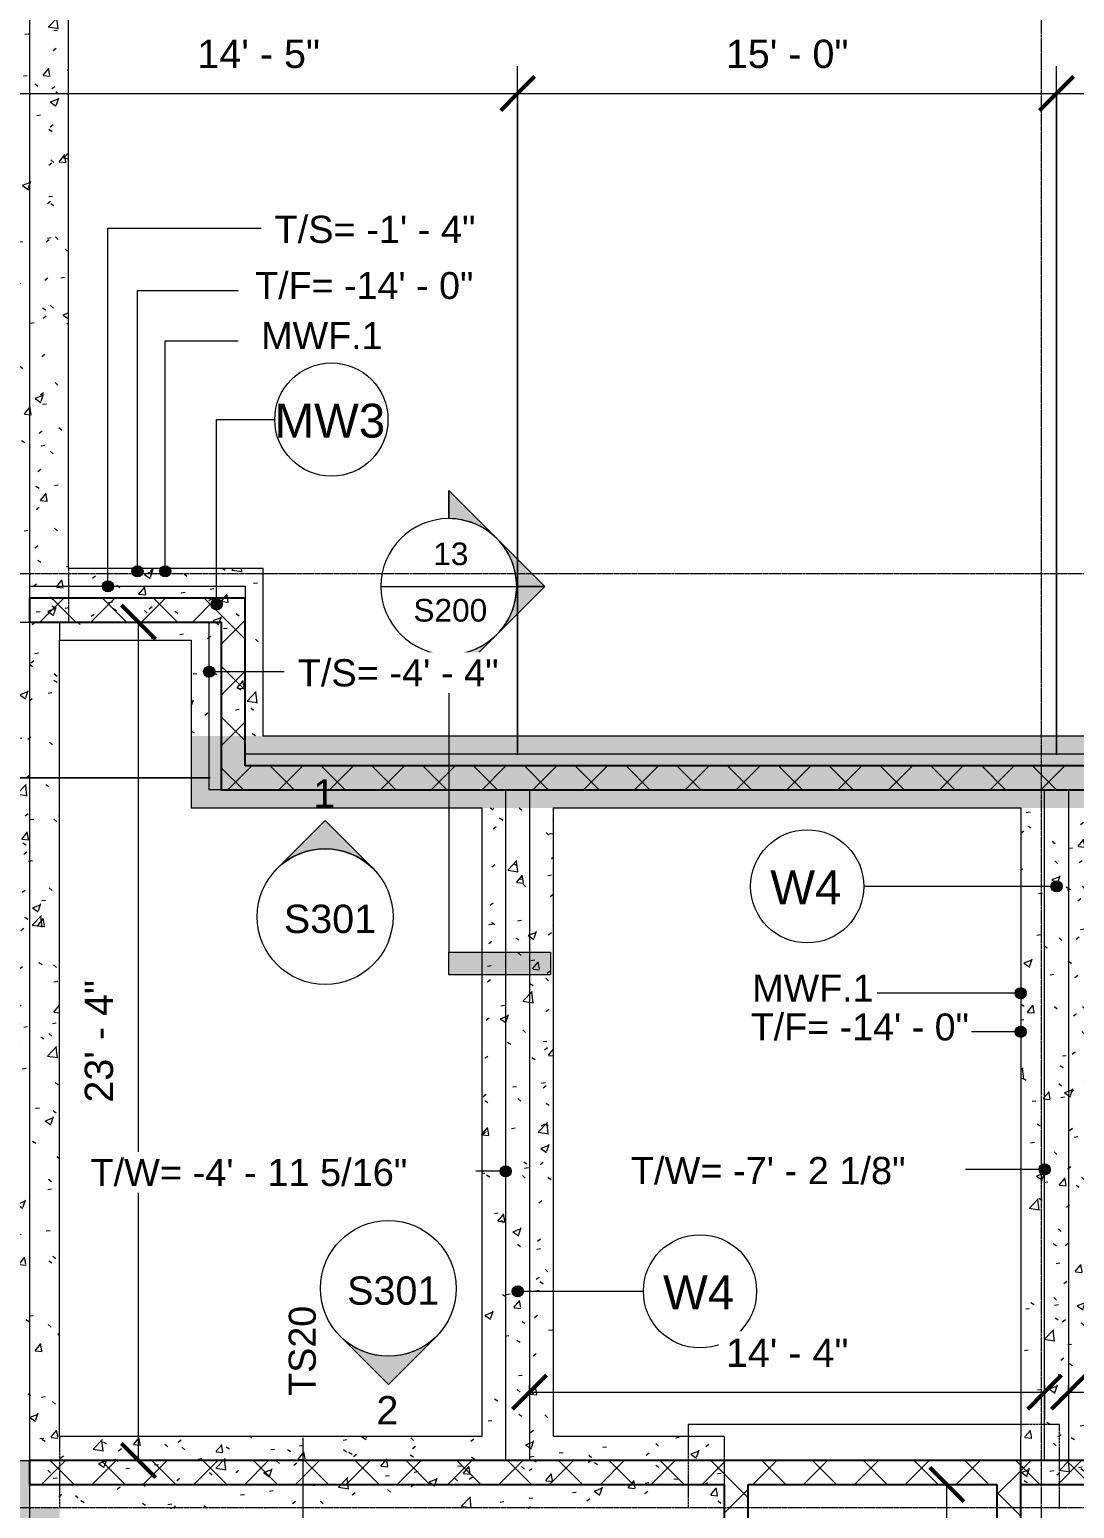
# Model space of a CAD drawing. Header units: inches. Extents: x -4143 to -1685, y 9660 to 12417.
# Drawn here: x -3819.3 to -3470.4, y 11535 to 12028.9 of the extents above; entities that cross this region are included whole.
import ezdxf

# ---------------------------------------------------------------- set-up
doc = ezdxf.new("R2010")
doc.units = ezdxf.units.IN
doc.header["$MEASUREMENT"] = 0
doc.linetypes.add('Línea de rejilla', pattern=[0.875, 0.5, -0.125, 0.125, -0.125])
doc.linetypes.add('Trazo', pattern=[0.25, 0.125, -0.125])
for name, color, linetype, lineweight in [('A-ANNO-DIMS', 211, 'Continuous', 9), ('A-ANNO-DIMS-96', 211, 'Continuous', 9), ('A-FLOR', 192, 'Continuous', 9), ('A-FLOR-HDLN', 190, 'Trazo', 18), ('A-WALL', 113, 'Continuous', 9), ('A-WALL-IDEN', 211, 'Continuous', 9), ('A-WALL-PATT', 111, 'Continuous', 25), ('G-ANNO-DIMS', 111, 'Continuous', 9), ('G-ANNO-SYMB', 111, 'Continuous', 9), ('S-BEAM-IDEN', 2, 'Continuous', 9), ('S-FNDN', 32, 'Continuous', 9), ('S-FNDN-HDLN', 4, 'Trazo', 9), ('S-FNDN-IDEN', 2, 'Continuous', 9), ('S-GRID', 1, 'Continuous', 9)]:
    doc.layers.add(name, color=color, linetype=linetype, lineweight=lineweight)
doc.styles.add('Arial', font='arial.ttf', dxfattribs={"height": 9.448819})
doc.styles.add('Arial_2', font='arial.ttf', dxfattribs={"height": 9})
doc.styles.add('Arial_3', font='arial.ttf', dxfattribs={"height": 9.070866})
doc.styles.add('Arial_4', font='arial.ttf', dxfattribs={"height": 11.338583})
doc.styles.add('Arial_5', font='arial.ttf', dxfattribs={"height": 7.559055})
doc.dimstyles.new('Diagonal_-_Arial_2_5_mm', dxfattribs={"dimscale": 12, "dimtxt": 9.640246, "dimasz": 0.944882, "dimexe": 0.755906, "dimexo": 0.472441, "dimgap": 0.472441, "dimtad": 1, "dimdec": 4, "dimrnd": 0.0625, "dimzin": 1, "dimdsep": 46, "dimlunit": 4, "dimtxsty": 'Arial', "dimblk1": 'OBLIQUE', "dimblk2": 'OBLIQUE', "dimsah": 1, "dimcen": 0.09, "dimazin": 0, "dimtfac": 1, "dimtdec": 4, "dimtix": 1, "dimtmove": 0, "dimatfit": 3, "dimfxl": 1, "dimtvp": 1, "dimtfill": 1, "dimfrac": 2, "dimtolj": 1, "dimtzin": 0, "dimarcsym": 2})
doc.dimstyles.new('Diagonal_-_Arial_2_5_rounding', dxfattribs={"dimscale": 12, "dimtxt": 9.640246, "dimasz": 0.944882, "dimexe": 0.755906, "dimexo": 0.472441, "dimgap": 0.472441, "dimtad": 1, "dimrnd": 0.25, "dimzin": 1, "dimdsep": 46, "dimlunit": 4, "dimtxsty": 'Arial', "dimblk1": 'OBLIQUE', "dimblk2": 'OBLIQUE', "dimsah": 1, "dimcen": 0.09, "dimazin": 0, "dimtfac": 1, "dimtdec": 4, "dimtix": 1, "dimtmove": 0, "dimatfit": 3, "dimfxl": 1, "dimtvp": 1, "dimtfill": 1, "dimfrac": 2, "dimtolj": 1, "dimtzin": 0, "dimarcsym": 2})
pattern_1 = [(50, (0, 0), (27.5427, -2.40992), [2.88, -31.68]), (355, (0, 0), (-5.327844, 28.884266), [2.304, -25.344]), (100.451, (2.295, -0.2), (22.215316, 26.47393), [2.448, -26.924]), (46.184, (0, 7.68), (40.981875, -6.35642), [4.32, -47.52]), (96.636, (3.415, 7.15), (35.89075, 37.40619), [3.671, -40.386]), (351.184, (0, 7.68), (35.89097, 37.40622), [3.456, -38.016]), (21, (3.84, 5.76), (22.921036, -15.46073), [2.88, -31.68]), (326, (3.84, 5.76), (9.34353, 27.84574), [2.304, -25.344]), (71.451, (5.75, 4.472), (32.26477, 12.38442), [2.448, -26.924]), (37.5, (0, 0), (0.466855, 12.782707), [1.267, -23.77, 1.267, -24.461, -25.44]), (37.5, (0, 0), (0.466855, 12.782707), [-50.765, 1.267, -24.173]), (7.5, (0, 0), (10.10159, 15.14509), [1.267, -13.402, 1.267, -23.194, -9.696]), (7.5, (0, 0), (10.10159, 15.14509), [-39.13, 1.267, -8.429]), (327.5, (-8.563, 0), (20.499161, -0.86578), [1.267, -8.333, 1.267, -28.685, -39.744]), (327.5, (-8.563, 0), (20.499161, -0.86578), [-39.552, 1.267, -38.477]), (317.5, (-12.403, 0), (22.39478, 3.844288), [1.267, -11.213, 1.267, -18.624, -28.224]), (317.5, (-12.403, 0), (22.39478, 3.844288), [-32.371, 1.267, -26.957])]
pattern_2 = [(45, (0, 0), (-8.485281, 8.485281), []), (135, (0, 0), (-8.485281, -8.485281), [])]

# ---------------------------------------------------------------- blocks, each defined once
blk = doc.blocks.new('Wall Type - Familia4-287244-FOUNDATION PLAN 01')
at = {"layer": 'A-WALL-IDEN'}
blk.add_circle((0, 0), 0.1969, dxfattribs=at)
blk = doc.blocks.new('DIMBLOCK19-FOUNDATION PLAN 01')
at = {"layer": 'A-ANNO-DIMS-96', "lineweight": 50}
for p, q in [((-3932.41, 12077.19), (-3938.07, 12082.86)), ((-3932.41, 12077.19), (-3926.74, 12071.52)), ((-3932.41, 11842.99), (-3938.07, 11848.66)), ((-3932.41, 11842.99), (-3926.74, 11837.32))]:
    blk.add_line(p, q, dxfattribs=at)
at = {"layer": 'A-ANNO-DIMS-96'}
for p, q in [((-3870.5, 12077.19), (-3941.48, 12077.19)), ((-3932.41, 12077.19), (-3932.41, 11842.99)), ((-3932.41, 12077.19), (-3870.5, 12077.19)), ((-3824.99, 11842.99), (-3941.48, 11842.99)), ((-3932.41, 11842.99), (-3824.99, 11842.99))]:
    blk.add_line(p, q, dxfattribs=at)
at = {"layer": 'A-ANNO-DIMS-96', "color": 0, "insert": (-3950.34, 11928.65), "char_height": 9.4488, "width": 75.4609, "attachment_point": 1, "rotation": 90, "line_spacing_factor": 0.941778, "style": 'Arial', "bg_fill": 3, "box_fill_scale": 1.25, "bg_fill_color": 256, "bg_fill_true_color": 13158600, "bg_fill_transparency": 0}
blk.add_mtext('19\' - 6 1/4"', dxfattribs=at)
blk = doc.blocks.new('_Oblique')
at = {"color": 0, "linetype": 'ByBlock', "lineweight": -2}
blk.add_line((-0.5, -0.5), (0.5, 0.5), dxfattribs=at)
blk = doc.blocks.new('DIMBLOCK20-FOUNDATION PLAN 01')
at = {"layer": 'A-ANNO-DIMS-96', "lineweight": 50}
for p, q in [((-3782.96, 11830.99), (-3788.63, 11836.66)), ((-3782.96, 11830.99), (-3777.29, 11825.32)), ((-3782.96, 11550.99), (-3788.63, 11556.66)), ((-3782.96, 11550.99), (-3777.29, 11545.32))]:
    blk.add_line(p, q, dxfattribs=at)
at = {"layer": 'A-ANNO-DIMS-96'}
for p, q in [((-3785.31, 11830.99), (-3773.89, 11830.99)), ((-3782.96, 11830.99), (-3785.31, 11830.99)), ((-3782.96, 11550.99), (-3782.96, 11830.99)), ((-3785.31, 11550.99), (-3773.89, 11550.99)), ((-3782.96, 11550.99), (-3785.31, 11550.99))]:
    blk.add_line(p, q, dxfattribs=at)
at = {"layer": 'A-ANNO-DIMS-96', "color": 0, "insert": (-3800.9, 11670.52), "char_height": 9.449, "width": 49.1208, "attachment_point": 1, "rotation": 90, "line_spacing_factor": 0.941778, "style": 'Arial', "bg_fill": 3, "box_fill_scale": 1.25, "bg_fill_color": 256, "bg_fill_true_color": 13158600, "bg_fill_transparency": 0}
blk.add_mtext('23\' - 4"', dxfattribs=at)
blk = doc.blocks.new('DIMBLOCK21-FOUNDATION PLAN 01')
at = {"layer": 'A-ANNO-DIMS-96', "lineweight": 50}
for p, q in [((-3652.32, 11573.79), (-3646.65, 11579.46)), ((-3480.32, 11573.79), (-3474.65, 11579.46)), ((-3652.32, 11573.79), (-3657.99, 11568.12)), ((-3480.32, 11573.79), (-3485.99, 11568.12))]:
    blk.add_line(p, q, dxfattribs=at)
at = {"layer": 'A-ANNO-DIMS-96'}
for p, q in [((-3652.32, 11576.14), (-3652.32, 11564.72)), ((-3652.32, 11573.79), (-3652.32, 11576.14)), ((-3652.32, 11573.79), (-3480.32, 11573.79)), ((-3480.32, 11576.14), (-3480.32, 11564.72)), ((-3480.32, 11573.79), (-3480.32, 11576.14))]:
    blk.add_line(p, q, dxfattribs=at)
at = {"layer": 'A-ANNO-DIMS-96', "color": 0, "insert": (-3586.79, 11591.73), "char_height": 9.449, "width": 49.1208, "attachment_point": 1, "line_spacing_factor": 0.941778, "style": 'Arial', "bg_fill": 3, "box_fill_scale": 1.25, "bg_fill_color": 256, "bg_fill_true_color": 13158600, "bg_fill_transparency": 0}
blk.add_mtext('14\' - 4"', dxfattribs=at)
blk = doc.blocks.new('DIMBLOCK22-FOUNDATION PLAN 01')
at = {"layer": 'A-ANNO-DIMS-96', "lineweight": 50}
for p, q in [((-3472.32, 11573.79), (-3466.65, 11579.46)), ((-3300.32, 11573.79), (-3294.65, 11579.46)), ((-3472.32, 11573.79), (-3477.99, 11568.12)), ((-3300.32, 11573.79), (-3305.99, 11568.12))]:
    blk.add_line(p, q, dxfattribs=at)
at = {"layer": 'A-ANNO-DIMS-96'}
for p, q in [((-3472.32, 11576.14), (-3472.32, 11564.72)), ((-3472.32, 11573.79), (-3472.32, 11576.14)), ((-3472.32, 11573.79), (-3300.32, 11573.79)), ((-3300.32, 11576.14), (-3300.32, 11564.72)), ((-3300.32, 11573.79), (-3300.32, 11576.14))]:
    blk.add_line(p, q, dxfattribs=at)
at = {"layer": 'A-ANNO-DIMS-96', "color": 0, "insert": (-3406.79, 11591.73), "char_height": 9.449, "width": 49.1208, "attachment_point": 1, "line_spacing_factor": 0.941778, "style": 'Arial', "bg_fill": 3, "box_fill_scale": 1.25, "bg_fill_color": 256, "bg_fill_true_color": 13158600, "bg_fill_transparency": 0}
blk.add_mtext('14\' - 4"', dxfattribs=at)
blk = doc.blocks.new('Drafting View - Extremo final de sección - Rellenado-14997-FOUNDATION PLAN 01')
at = {"layer": 'G-ANNO-SYMB'}
blk.add_hatch(color=256, dxfattribs=at).paths.add_polyline_path([(0, 0.3543), (0, 0), (-0.0787, 0), (-0.0787, 0.3543)], flags=0)
for p, q in [((0, 0.3543), (-0.0787, 0.3543)), ((-0.0787, 0.3543), (-0.0787, 0)), ((0, 0), (0, 0.3543)), ((-0.0787, 0), (0, 0))]:
    blk.add_line(p, q, dxfattribs=at)
blk = doc.blocks.new('Drafting View - Extremo inicial de sección - Rellenado-1561-FOUNDATION PLAN 01')
at = {"layer": 'G-ANNO-SYMB'}
h = blk.add_hatch(color=256, dxfattribs=at)
edge = h.paths.add_edge_path(flags=0)
edge.add_line((-0.2362, 0.3341), (-0.2362, 0.2362))
edge.add_arc((-0.2362, 0), 0.2362, 90, 135)
edge.add_line((-0.4033, 0.167), (-0.2362, 0.3341))
h = blk.add_hatch(color=256, dxfattribs=at)
edge = h.paths.add_edge_path(flags=0)
edge.add_line((-0.2362, 0.3341), (-0.0692, 0.167))
edge.add_arc((-0.2362, 0), 0.2362, 45, 90)
edge.add_line((-0.2362, 0.2362), (-0.2362, 0.3341))
h = blk.add_hatch(color=256, dxfattribs=at)
edge = h.paths.add_edge_path(flags=0)
edge.add_line((-0.5703, 0), (-0.4033, 0.167))
edge.add_arc((-0.2362, 0), 0.2362, 135, 180)
edge.add_line((-0.4724, 0), (-0.5703, 0))
h = blk.add_hatch(color=256, dxfattribs=at)
edge = h.paths.add_edge_path(flags=0)
edge.add_line((0.0978, 0), (0, 0))
edge.add_arc((-0.2362, 0), 0.2362, 360, 405)
edge.add_line((-0.0692, 0.167), (0.0978, 0))
for p, q in [((-0.2362, 0.3341), (-0.5703, 0)), ((-0.2362, 0.3341), (-0.4033, 0.167)), ((-0.2362, 0.3341), (0.0978, 0)), ((-0.2362, 0.2362), (-0.2362, 0.3341)), ((-0.2362, 0.3341), (-0.2362, 0.2362)), ((-0.0692, 0.167), (-0.2362, 0.3341)), ((-0.4033, 0.167), (-0.5703, 0)), ((0.0978, 0), (-0.0692, 0.167)), ((-0.5703, 0), (-0.4724, 0)), ((0, 0), (0.0978, 0)), ((-0.4724, 0), (-0.5703, 0)), ((0, 0), (0.0978, 0))]:
    blk.add_line(p, q, dxfattribs=at)
for start, end in [(360, 180), (90, 135), (45, 90), (135, 180), (360, 45), (180, 360)]:
    blk.add_arc((-0.2362, 0), 0.2362, start, end, dxfattribs=at)
blk = doc.blocks.new('Elevation - Flecha rellenada-81643-FOUNDATION PLAN 01')
at = {"layer": 'G-ANNO-SYMB'}
blk.add_circle((0, 0), 0.2362, dxfattribs=at)
blk = doc.blocks.new('Elevation - Flecha rellenada-81372-FOUNDATION PLAN 01')
at = {"layer": 'G-ANNO-SYMB'}
h = blk.add_hatch(color=256, dxfattribs=at)
edge = h.paths.add_edge_path(flags=0)
edge.add_line((-0.167, 0.167), (0, 0.334))
edge.add_line((0, 0.334), (0.167, 0.167))
edge.add_arc((0, 0), 0.2362, 45, 135)
for p, q in [((0, 0.334), (-0.167, 0.167)), ((0, 0.334), (-0.167, 0.167)), ((0.167, 0.167), (0, 0.334)), ((0.167, 0.167), (0, 0.334))]:
    blk.add_line(p, q, dxfattribs=at)
blk.add_arc((0, 0), 0.2362, 45, 135, dxfattribs=at)
blk.add_arc((0, 0), 0.2362, 45, 135, dxfattribs=at)
blk = doc.blocks.new('DIMBLOCK39-FOUNDATION PLAN 01')
at = {"layer": 'A-ANNO-DIMS-96', "lineweight": 50}
for p, q in [((-4058.86, 12087.19), (-4064.52, 12092.86)), ((-4058.86, 12087.19), (-4053.19, 12081.52)), ((-4058.86, 11834.99), (-4064.52, 11840.66)), ((-4058.86, 11834.99), (-4053.19, 11829.32))]:
    blk.add_line(p, q, dxfattribs=at)
at = {"layer": 'A-ANNO-DIMS-96'}
for p, q in [((-3834.99, 12087.19), (-4067.93, 12087.19)), ((-4058.86, 12087.19), (-4058.86, 11834.99)), ((-4058.86, 12087.19), (-3834.99, 12087.19)), ((-3824.99, 11834.99), (-4067.93, 11834.99)), ((-4058.86, 11834.99), (-3824.99, 11834.99))]:
    blk.add_line(p, q, dxfattribs=at)
at = {"layer": 'A-ANNO-DIMS-96', "color": 0, "insert": (-4076.79, 11929.65), "char_height": 9.4488, "width": 75.4609, "attachment_point": 1, "rotation": 90, "line_spacing_factor": 0.941778, "style": 'Arial', "bg_fill": 3, "box_fill_scale": 1.25, "bg_fill_color": 256, "bg_fill_true_color": 13158600, "bg_fill_transparency": 0}
blk.add_mtext('21\' - 0 1/4"', dxfattribs=at)
blk = doc.blocks.new('DIMBLOCK40-FOUNDATION PLAN 01')
at = {"layer": 'A-ANNO-DIMS-96', "lineweight": 50}
for p, q in [((-4058.86, 11834.99), (-4064.52, 11840.66)), ((-4058.86, 11834.99), (-4053.19, 11829.32)), ((-4058.86, 11778.99), (-4064.52, 11784.66)), ((-4058.86, 11778.99), (-4053.19, 11773.32))]:
    blk.add_line(p, q, dxfattribs=at)
at = {"layer": 'A-ANNO-DIMS-96'}
for p, q in [((-3824.99, 11834.99), (-4067.93, 11834.99)), ((-4058.86, 11834.99), (-4058.86, 11778.99)), ((-4058.86, 11834.99), (-3824.99, 11834.99)), ((-3758.99, 11778.99), (-4067.93, 11778.99)), ((-4058.86, 11778.99), (-3758.99, 11778.99))]:
    blk.add_line(p, q, dxfattribs=at)
at = {"layer": 'A-ANNO-DIMS-96', "color": 0, "insert": (-4076.79, 11790.16), "char_height": 9.449, "width": 40.4, "attachment_point": 1, "rotation": 90, "line_spacing_factor": 0.941778, "style": 'Arial', "bg_fill": 3, "box_fill_scale": 1.25, "bg_fill_color": 256, "bg_fill_true_color": 13158600, "bg_fill_transparency": 0}
blk.add_mtext('4\' - 8"', dxfattribs=at)
blk = doc.blocks.new('DIMBLOCK41-FOUNDATION PLAN 01')
at = {"layer": 'A-ANNO-DIMS-96', "lineweight": 50}
for p, q in [((-4058.86, 11778.99), (-4064.52, 11784.66)), ((-4058.86, 11778.99), (-4053.19, 11773.32)), ((-4058.86, 11546.99), (-4064.52, 11552.66)), ((-4058.86, 11546.99), (-4053.19, 11541.32))]:
    blk.add_line(p, q, dxfattribs=at)
at = {"layer": 'A-ANNO-DIMS-96'}
for p, q in [((-3758.99, 11778.99), (-4067.93, 11778.99)), ((-4058.86, 11778.99), (-4058.86, 11546.99)), ((-4058.86, 11778.99), (-3758.99, 11778.99)), ((-3824.99, 11546.99), (-4067.93, 11546.99)), ((-4058.86, 11546.99), (-3824.99, 11546.99))]:
    blk.add_line(p, q, dxfattribs=at)
at = {"layer": 'A-ANNO-DIMS-96', "color": 0, "insert": (-4076.79, 11642.52), "char_height": 9.449, "width": 49.1208, "attachment_point": 1, "rotation": 90, "line_spacing_factor": 0.941778, "style": 'Arial', "bg_fill": 3, "box_fill_scale": 1.25, "bg_fill_color": 256, "bg_fill_true_color": 13158600, "bg_fill_transparency": 0}
blk.add_mtext('19\' - 4"', dxfattribs=at)
blk = doc.blocks.new('DIMBLOCK42-FOUNDATION PLAN 01')
at = {"layer": 'A-ANNO-DIMS-96', "lineweight": 50}
for p, q in [((-4058.86, 11546.99), (-4064.52, 11552.66)), ((-4058.86, 11546.99), (-4053.19, 11541.32)), ((-4058.86, 11434.99), (-4064.52, 11440.66)), ((-4058.86, 11434.99), (-4053.19, 11429.32))]:
    blk.add_line(p, q, dxfattribs=at)
at = {"layer": 'A-ANNO-DIMS-96'}
for p, q in [((-3824.99, 11546.99), (-4067.93, 11546.99)), ((-4058.86, 11546.99), (-4058.86, 11434.99)), ((-4058.86, 11546.99), (-3824.99, 11546.99)), ((-3824.99, 11434.99), (-4067.93, 11434.99)), ((-4058.86, 11434.99), (-3824.99, 11434.99))]:
    blk.add_line(p, q, dxfattribs=at)
at = {"layer": 'A-ANNO-DIMS-96', "color": 0, "insert": (-4076.79, 11474.16), "char_height": 9.449, "width": 40.4, "attachment_point": 1, "rotation": 90, "line_spacing_factor": 0.941778, "style": 'Arial', "bg_fill": 3, "box_fill_scale": 1.25, "bg_fill_color": 256, "bg_fill_true_color": 13158600, "bg_fill_transparency": 0}
blk.add_mtext('9\' - 4"', dxfattribs=at)
blk = doc.blocks.new('DIMBLOCK44-FOUNDATION PLAN 01')
at = {"layer": 'A-ANNO-DIMS-96'}
for p, q in [((-3829.32, 11836.66), (-3829.32, 12016.71)), ((-3656.32, 11786.66), (-3656.32, 12016.71)), ((-3829.32, 12007.64), (-3656.32, 12007.64)), ((-3829.32, 12007.64), (-3829.32, 11836.66)), ((-3656.32, 12007.64), (-3656.32, 11786.66))]:
    blk.add_line(p, q, dxfattribs=at)
at = {"layer": 'A-ANNO-DIMS-96', "lineweight": 50}
for p, q in [((-3829.32, 12007.64), (-3823.65, 12013.31)), ((-3656.32, 12007.64), (-3650.65, 12013.31)), ((-3829.32, 12007.64), (-3834.99, 12001.97)), ((-3656.32, 12007.64), (-3661.99, 12001.97))]:
    blk.add_line(p, q, dxfattribs=at)
at = {"layer": 'A-ANNO-DIMS-96', "color": 0, "insert": (-3763.29, 12025.57), "char_height": 9.449, "width": 49.1208, "attachment_point": 1, "line_spacing_factor": 0.941778, "style": 'Arial', "bg_fill": 3, "box_fill_scale": 1.25, "bg_fill_color": 256, "bg_fill_true_color": 13158600, "bg_fill_transparency": 0}
blk.add_mtext('14\' - 5"', dxfattribs=at)
blk = doc.blocks.new('DIMBLOCK45-FOUNDATION PLAN 01')
at = {"layer": 'A-ANNO-DIMS-96'}
for p, q in [((-3656.32, 11786.66), (-3656.32, 12016.71)), ((-3476.32, 11786.66), (-3476.32, 12016.71)), ((-3656.32, 12007.64), (-3476.32, 12007.64)), ((-3656.32, 12007.64), (-3656.32, 11786.66)), ((-3476.32, 12007.64), (-3476.32, 11786.66))]:
    blk.add_line(p, q, dxfattribs=at)
at = {"layer": 'A-ANNO-DIMS-96', "lineweight": 50}
for p, q in [((-3656.32, 12007.64), (-3650.65, 12013.31)), ((-3476.32, 12007.64), (-3470.65, 12013.31)), ((-3656.32, 12007.64), (-3661.99, 12001.97)), ((-3476.32, 12007.64), (-3481.99, 12001.97))]:
    blk.add_line(p, q, dxfattribs=at)
at = {"layer": 'A-ANNO-DIMS-96', "color": 0, "insert": (-3586.79, 12025.57), "char_height": 9.449, "width": 49.1208, "attachment_point": 1, "line_spacing_factor": 0.941778, "style": 'Arial', "bg_fill": 3, "box_fill_scale": 1.25, "bg_fill_color": 256, "bg_fill_true_color": 13158600, "bg_fill_transparency": 0}
blk.add_mtext('15\' - 0"', dxfattribs=at)
blk = doc.blocks.new('DIMBLOCK46-FOUNDATION PLAN 01')
at = {"layer": 'A-ANNO-DIMS-96'}
for p, q in [((-3476.32, 11786.66), (-3476.32, 12016.71)), ((-3296.32, 11786.66), (-3296.32, 12016.71)), ((-3476.32, 12007.64), (-3296.32, 12007.64)), ((-3476.32, 12007.64), (-3476.32, 11786.66)), ((-3296.32, 12007.64), (-3296.32, 11786.66))]:
    blk.add_line(p, q, dxfattribs=at)
at = {"layer": 'A-ANNO-DIMS-96', "lineweight": 50}
for p, q in [((-3476.32, 12007.64), (-3470.65, 12013.31)), ((-3296.32, 12007.64), (-3290.65, 12013.31)), ((-3476.32, 12007.64), (-3481.99, 12001.97)), ((-3296.32, 12007.64), (-3301.99, 12001.97))]:
    blk.add_line(p, q, dxfattribs=at)
at = {"layer": 'A-ANNO-DIMS-96', "color": 0, "insert": (-3406.79, 12025.57), "char_height": 9.449, "width": 49.1208, "attachment_point": 1, "line_spacing_factor": 0.941778, "style": 'Arial', "bg_fill": 3, "box_fill_scale": 1.25, "bg_fill_color": 256, "bg_fill_true_color": 13158600, "bg_fill_transparency": 0}
blk.add_mtext('15\' - 0"', dxfattribs=at)
blk = doc.blocks.new('DIMBLOCK81-FOUNDATION PLAN 01')
at = {"layer": 'A-ANNO-DIMS-96', "lineweight": 50}
for p, q in [((-3512.97, 11542.99), (-3518.64, 11548.66)), ((-3512.97, 11542.99), (-3507.3, 11537.32)), ((-3512.97, 11438.99), (-3518.64, 11444.66)), ((-3512.97, 11438.99), (-3507.3, 11433.32))]:
    blk.add_line(p, q, dxfattribs=at)
at = {"layer": 'A-ANNO-DIMS-96'}
for p, q in [((-3515.32, 11542.99), (-3503.9, 11542.99)), ((-3512.97, 11542.99), (-3515.32, 11542.99)), ((-3512.97, 11438.99), (-3512.97, 11542.99)), ((-3515.32, 11438.99), (-3503.9, 11438.99)), ((-3512.97, 11438.99), (-3515.32, 11438.99))]:
    blk.add_line(p, q, dxfattribs=at)
at = {"layer": 'A-ANNO-DIMS-96', "color": 0, "insert": (-3530.9, 11474.16), "char_height": 9.449, "width": 40.4, "attachment_point": 1, "rotation": 90, "line_spacing_factor": 0.941778, "style": 'Arial', "bg_fill": 3, "box_fill_scale": 1.25, "bg_fill_color": 256, "bg_fill_true_color": 13158600, "bg_fill_transparency": 0}
blk.add_mtext('8\' - 8"', dxfattribs=at)

msp = doc.modelspace()

# ---------------------------------------------------------------- hatches: boundary and pattern name
at = {"layer": 'A-WALL-IDEN'}
h = msp.add_hatch(color=256, dxfattribs=at)
edge = h.paths.add_edge_path(flags=0)
edge.add_arc((-3756.86424, 11836.9894), 1.875, 0, 360)
h = msp.add_hatch(color=256, dxfattribs=at)
edge = h.paths.add_edge_path(flags=0)
edge.add_arc((-3476.32374, 11742.77138), 1.875, 0, 360)
h = msp.add_hatch(color=256, dxfattribs=at)
edge = h.paths.add_edge_path(flags=0)
edge.add_arc((-3656.32374, 11607.50718), 1.875, 0, 360)
at = {"layer": 'A-WALL-PATT', "lineweight": 9}
h = msp.add_hatch(dxfattribs=at)
h.set_pattern_fill('FP_53', color=256, style=0, pattern_type=2)
h.set_pattern_definition(pattern_2)
h.paths.add_polyline_path([(-3755.32374, 11830.9894), (-3755.32374, 11838.9894), (-3819.32374, 11838.9894), (-3819.32374, 11830.9894)], flags=0)
h = msp.add_hatch(dxfattribs=at)
h.set_pattern_fill('FP_53', color=256, style=0, pattern_type=2)
h.set_pattern_definition(pattern_2)
h.paths.add_polyline_path([(-3747.32374, 11782.9894), (-3747.32374, 11838.9894), (-3755.32374, 11838.9894), (-3755.32374, 11782.9894)], flags=0)
h = msp.add_hatch(dxfattribs=at)
h.set_pattern_fill('FP_53', color=256, style=0, pattern_type=2)
h.set_pattern_definition(pattern_2)
h.paths.add_polyline_path([(-3211.32374, 11774.9894), (-3211.32374, 11782.9894), (-3755.32374, 11782.9894), (-3755.32374, 11774.9894), (-3464.78811, 11774.9894)], flags=0)
h = msp.add_hatch(dxfattribs=at)
h.set_pattern_fill('FP_53', color=256, style=0, pattern_type=2)
h.set_pattern_definition(pattern_2)
h.paths.add_polyline_path([(-3819.32374, 11542.9894), (-3587.32374, 11542.9894), (-3587.32374, 11550.9894), (-3819.32374, 11550.9894)], flags=0)
h = msp.add_hatch(dxfattribs=at)
h.set_pattern_fill('FP_53', color=256, style=0, pattern_type=2)
h.set_pattern_definition(pattern_2)
h.paths.add_polyline_path([(-3579.32374, 11438.9894), (-3579.32374, 11550.9894), (-3587.32374, 11550.9894), (-3587.32374, 11438.9894)], flags=0)
h = msp.add_hatch(dxfattribs=at)
h.set_pattern_fill('FP_53', color=256, style=0, pattern_type=2)
h.set_pattern_definition(pattern_2)
h.paths.add_polyline_path([(-3579.32374, 11542.9894), (-3496.32374, 11542.9894), (-3496.32374, 11550.9894), (-3579.32374, 11550.9894)], flags=0)
h = msp.add_hatch(dxfattribs=at)
h.set_pattern_fill('FP_53', color=256, style=0, pattern_type=2)
h.set_pattern_definition(pattern_2)
h.paths.add_polyline_path([(-3496.32374, 11438.9894), (-3488.32374, 11438.9894), (-3488.32374, 11468.23152), (-3496.32374, 11468.23152)], flags=0)
h.paths.add_polyline_path([(-3496.32374, 11510.9894), (-3488.32374, 11510.9894), (-3488.32374, 11550.9894), (-3496.32374, 11550.9894), (-3496.32374, 11542.9894)], flags=0)
h = msp.add_hatch(dxfattribs=at)
h.set_pattern_fill('FP_53', color=256, style=0, pattern_type=2)
h.set_pattern_definition(pattern_2)
h.paths.add_polyline_path([(-3488.32374, 11542.9894), (-3203.32374, 11542.9894), (-3203.32374, 11550.9894), (-3488.32374, 11550.9894)], flags=0)
at = {"layer": 'G-ANNO-DIMS'}
h = msp.add_hatch(color=256, dxfattribs=at)
edge = h.paths.add_edge_path(flags=0)
edge.add_arc((-3793.14443, 11842.9894), 1.875, 0, 360)
h = msp.add_hatch(color=256, dxfattribs=at)
edge = h.paths.add_edge_path(flags=0)
edge.add_arc((-3759.32374, 11814.48297), 1.875, 0, 360)
h = msp.add_hatch(color=256, dxfattribs=at)
edge = h.paths.add_edge_path(flags=0)
edge.add_arc((-3660.32374, 11647.59192), 1.875, 0, 360)
h = msp.add_hatch(color=256, dxfattribs=at)
edge = h.paths.add_edge_path(flags=0)
edge.add_arc((-3480.32374, 11648.21679), 1.875, 0, 360)
at = {"layer": 'S-FNDN'}
h = msp.add_hatch(dxfattribs=at)
h.set_pattern_fill('FP_7', color=256, style=0, pattern_type=2)
h.set_pattern_definition(pattern_1)
h.paths.add_polyline_path([(-3842.32374, 11830.9894), (-3819.32374, 11830.9894), (-3819.32374, 11848.9894), (-3806.32374, 11848.9894), (-3806.32374, 12067.1894), (-3842.32374, 12067.1894), (-3842.32374, 11838.9894)], flags=0)
h = msp.add_hatch(dxfattribs=at)
h.set_pattern_fill('FP_7', color=256, style=0, pattern_type=2)
h.set_pattern_definition(pattern_1)
h.paths.add_polyline_path([(-3809.32374, 11824.9894), (-3741.32374, 11824.9894), (-3741.32374, 11848.9894), (-3819.32374, 11848.9894), (-3819.32374, 11824.9894)], flags=0)
h = msp.add_hatch(dxfattribs=at)
h.set_pattern_fill('FP_7', color=256, style=0, pattern_type=2)
h.set_pattern_definition(pattern_1)
h.paths.add_polyline_path([(-3819.32374, 11550.9894), (-3819.32374, 11558.9894), (-3809.32374, 11558.9894), (-3809.32374, 11824.9894), (-3819.32374, 11824.9894), (-3819.32374, 11830.9894), (-3839.32374, 11830.9894), (-3839.32374, 11550.9894)], flags=0)
h = msp.add_hatch(dxfattribs=at)
h.set_pattern_fill('FP_7', color=256, style=0, pattern_type=2)
h.set_pattern_definition(pattern_1)
h.paths.add_polyline_path([(-3755.32374, 11792.9894), (-3741.32374, 11792.9894), (-3741.32374, 11824.9894), (-3765.32374, 11824.9894), (-3765.32374, 11792.9894)], flags=0)
h = msp.add_hatch(dxfattribs=at)
h.set_pattern_fill('FP_7', color=256, style=0, pattern_type=2)
h.set_pattern_definition(pattern_1)
h.paths.add_polyline_path([(-3154.32374, 11768.9894), (-3154.32374, 11792.9894), (-3765.32374, 11792.9894), (-3765.32374, 11768.9894), (-3203.32374, 11768.9894)], flags=0)
h = msp.add_hatch(dxfattribs=at)
h.set_pattern_fill('FP_7', color=256, style=0, pattern_type=2)
h.set_pattern_definition(pattern_1)
h.paths.add_polyline_path([(-3668.32374, 11558.9894), (-3644.32374, 11558.9894), (-3644.32374, 11768.9894), (-3668.32374, 11768.9894), (-3668.32374, 11650.9422)], flags=0)
h = msp.add_hatch(dxfattribs=at)
h.set_pattern_fill('FP_7', color=256, style=0, pattern_type=2)
h.set_pattern_definition(pattern_1)
h.paths.add_polyline_path([(-3464.32374, 11558.9894), (-3464.32374, 11768.9894), (-3488.32374, 11768.9894), (-3488.32374, 11558.9894), (-3464.78811, 11558.9894)], flags=0)
h = msp.add_hatch(dxfattribs=at)
h.set_pattern_fill('FP_52', color=256, style=0, pattern_type=2)
h.set_pattern_definition(pattern_1)
h.paths.add_polyline_path([(-3819.32374, 11534.9894), (-3587.32374, 11534.9894), (-3587.32374, 11558.9894), (-3819.32374, 11558.9894), (-3819.32374, 11542.9894)], flags=0)
h = msp.add_hatch(dxfattribs=at)
h.set_pattern_fill('FP_55', color=256, style=0, pattern_type=2)
h.set_pattern_definition(pattern_1)
h.paths.add_polyline_path([(-3488.32374, 11534.9894), (-3211.32374, 11534.9894), (-3211.32374, 11558.9894), (-3488.32374, 11558.9894), (-3488.32374, 11542.9894)], flags=0)
h = msp.add_hatch(dxfattribs=at)
h.set_pattern_fill('FP_7', color=256, style=0, pattern_type=2)
h.set_pattern_definition(pattern_1)
h.paths.add_polyline_path([(-3809.32374, 9911.1894), (-3809.32374, 11422.9894), (-3819.32374, 11422.9894), (-3819.32374, 11446.9894), (-3809.32374, 11446.9894), (-3809.32374, 11466.9894), (-3818.82374, 11466.9894), (-3818.82374, 11514.9894), (-3809.32374, 11514.9894), (-3809.32374, 11534.9894), (-3819.32374, 11534.9894), (-3819.32374, 11550.9894), (-3839.32374, 11550.9894), (-3839.32374, 11442.9894), (-3829.32374, 11442.9894), (-3829.32374, 11418.9894), (-3839.32374, 11418.9894), (-3839.32374, 11029.1144), (-3829.32374, 11029.1144), (-3829.32374, 11005.1144), (-3839.32374, 11005.1144), (-3839.32374, 9911.1894)], flags=0)
at = {"layer": 'S-FNDN-IDEN'}
h = msp.add_hatch(color=256, dxfattribs=at)
edge = h.paths.add_edge_path(flags=0)
edge.add_arc((-3783.28736, 11847.9894), 1.875, 0, 360)
h = msp.add_hatch(color=256, dxfattribs=at)
edge = h.paths.add_edge_path(flags=0)
edge.add_arc((-3774.00158, 11847.9894), 1.875, 0, 360)
h = msp.add_hatch(color=256, dxfattribs=at)
edge = h.paths.add_edge_path(flags=0)
edge.add_arc((-3488.32374, 11707.05199), 1.875, 0, 360)
h = msp.add_hatch(color=256, dxfattribs=at)
edge = h.paths.add_edge_path(flags=0)
edge.add_arc((-3488.32374, 11694.19152), 1.875, 0, 360)

# ---------------------------------------------------------------- linework, layer by layer
at = {"layer": 'A-FLOR'}
for p, q in [((-3488.32374, 11562.9894), (-3599.32374, 11562.9894)), ((-3599.32374, 11562.9894), (-3599.32374, 11558.9894))]:
    msp.add_line(p, q, dxfattribs=at)
at = {"layer": 'A-FLOR-HDLN'}
for p, q in [((-3599.32374, 11558.98744), (-3599.32374, 11534.99135)), ((-3475.32374, 11562.9894), (-3488.32178, 11562.9894)), ((-3475.32374, 11534.99135), (-3475.32374, 11562.9894))]:
    msp.add_line(p, q, dxfattribs=at)
at = {"layer": 'A-WALL'}
for p, q in [((-3819.32374, 11842.9894), (-3747.32374, 11842.9894)), ((-3747.32374, 11842.9894), (-3747.32374, 11838.9894)), ((-3759.32374, 11774.9894), (-3759.32374, 11830.9894)), ((-3747.32374, 11786.9894), (-3154.32374, 11786.9894)), ((-3755.32374, 11774.9894), (-3759.32374, 11774.9894)), ((-3660.32374, 11550.9894), (-3660.32374, 11774.9894)), ((-3652.32374, 11774.9894), (-3652.32374, 11550.9894)), ((-3480.32374, 11550.9894), (-3480.32374, 11774.9894)), ((-3472.32374, 11774.9894), (-3472.32374, 11550.9894)), ((-3587.32374, 11550.9894), (-3587.32374, 11542.9894))]:
    msp.add_line(p, q, dxfattribs=at)
at = {"layer": 'A-WALL', "lineweight": 25}
for p, q in [((-3747.32374, 11838.9894), (-3819.32374, 11838.9894)), ((-3819.32374, 11838.9894), (-3819.32374, 11830.9894)), ((-3747.32374, 11782.9894), (-3747.32374, 11838.9894)), ((-3819.32374, 11830.9894), (-3755.32374, 11830.9894)), ((-3755.32374, 11830.9894), (-3755.32374, 11774.9894)), ((-3203.32374, 11782.9894), (-3747.32374, 11782.9894)), ((-3755.32374, 11774.9894), (-3211.32374, 11774.9894)), ((-3819.32374, 11550.9894), (-3819.32374, 11542.9894)), ((-3211.32374, 11550.9894), (-3819.32374, 11550.9894)), ((-3488.32374, 11510.9894), (-3488.32374, 11550.9894)), ((-3819.32374, 11542.9894), (-3587.32374, 11542.9894)), ((-3587.32374, 11542.9894), (-3587.32374, 11430.9894)), ((-3579.32374, 11438.9894), (-3579.32374, 11542.9894)), ((-3579.32374, 11542.9894), (-3496.32374, 11542.9894)), ((-3496.32374, 11542.9894), (-3496.32374, 11510.9894)), ((-3488.32374, 11542.9894), (-3203.32374, 11542.9894))]:
    msp.add_line(p, q, dxfattribs=at)
at = {"layer": 'A-WALL-IDEN'}
for p, q in [((-3756.86424, 11898.68036), (-3737.49844, 11898.68036)), ((-3756.86424, 11836.9894), (-3756.86424, 11898.68036)), ((-3476.32374, 11742.77138), (-3540.72049, 11742.77138)), ((-3656.32374, 11607.50718), (-3614.32243, 11607.50718))]:
    msp.add_line(p, q, dxfattribs=at)
for centre in [(-3756.86424, 11836.9894), (-3476.32374, 11742.77138), (-3656.32374, 11607.50718)]:
    msp.add_circle(centre, 1.875, dxfattribs=at)
at = {"layer": 'G-ANNO-DIMS'}
for p, q in [((-3793.14443, 11962.60501), (-3742.02054, 11962.60501)), ((-3793.14443, 11842.9894), (-3793.14443, 11962.60501)), ((-3759.32374, 11814.48297), (-3740.03247, 11814.48297)), ((-3740.03247, 11814.48297), (-3734.29432, 11814.48297)), ((-3680.80103, 11647.59192), (-3689.20473, 11647.59192)), ((-3660.32374, 11647.59192), (-3680.80103, 11647.59192)), ((-3505.78672, 11648.21679), (-3522.78142, 11648.21679)), ((-3480.32374, 11648.21679), (-3505.78672, 11648.21679))]:
    msp.add_line(p, q, dxfattribs=at)
for centre in [(-3793.14443, 11842.9894), (-3759.32374, 11814.48297), (-3660.32374, 11647.59192), (-3480.32374, 11648.21679)]:
    msp.add_circle(centre, 1.875, dxfattribs=at)
at = {"layer": 'G-ANNO-SYMB'}
for p, q in [((-3702.0009, 11842.92516), (-3656.64657, 11842.92516)), ((-3679.32374, 11820.24799), (-3679.32374, 11720.74995))]:
    msp.add_line(p, q, dxfattribs=at)
at = {"layer": 'S-BEAM-IDEN'}
msp.add_line((-3727.98278, 11514.9894), (-3727.98278, 11558.57834), dxfattribs=at)
at = {"layer": 'S-FNDN'}
for p, q in [((-3819.32374, 12077.1894), (-3819.32374, 11838.9894)), ((-3829.32374, 11830.9894), (-3819.32374, 11830.9894)), ((-3819.32374, 11830.9894), (-3819.32374, 11550.9894)), ((-3829.32374, 11550.9894), (-3819.32374, 11550.9894)), ((-3819.32374, 11542.9894), (-3819.32374, 11438.99135))]:
    msp.add_line(p, q, dxfattribs=at)
at = {"layer": 'S-FNDN', "color": 253}
for p, q in [((-3806.32374, 11848.9894), (-3806.32374, 12067.1894)), ((-3741.32374, 11848.9894), (-3806.32374, 11848.9894)), ((-3741.32374, 11792.9894), (-3741.32374, 11848.9894)), ((-3809.32374, 11824.9894), (-3765.32374, 11824.9894)), ((-3809.32374, 11558.9894), (-3809.32374, 11824.9894)), ((-3765.32374, 11824.9894), (-3765.32374, 11768.9894)), ((-3154.32374, 11792.9894), (-3741.32374, 11792.9894)), ((-3765.32374, 11768.9894), (-3668.32374, 11768.9894)), ((-3668.32374, 11768.9894), (-3668.32374, 11558.9894)), ((-3644.32374, 11768.9894), (-3488.32374, 11768.9894)), ((-3644.32374, 11558.9894), (-3644.32374, 11768.9894)), ((-3488.32374, 11768.9894), (-3488.32374, 11558.9894)), ((-3668.32374, 11558.9894), (-3809.32374, 11558.9894)), ((-3587.32374, 11558.9894), (-3644.32374, 11558.9894)), ((-3587.32374, 11558.9894), (-3587.32374, 11550.9894)), ((-3488.32374, 11550.9894), (-3488.32374, 11558.9894))]:
    msp.add_line(p, q, dxfattribs=at)
at = {"layer": 'S-FNDN-HDLN'}
for p, q in [((-3806.32374, 11848.9894), (-3806.32374, 11830.9894)), ((-3809.32374, 11830.9894), (-3809.32374, 11824.9894)), ((-3809.32374, 11558.9894), (-3809.32374, 11534.9894))]:
    msp.add_line(p, q, dxfattribs=at)
at = {"layer": 'S-FNDN-IDEN'}
for p, q in [((-3783.28736, 11941.84098), (-3749.70372, 11941.84098)), ((-3783.28736, 11847.9894), (-3783.28736, 11941.84098)), ((-3774.00158, 11924.98051), (-3749.70372, 11924.98051)), ((-3774.00158, 11847.9894), (-3774.00158, 11924.98051)), ((-3488.32374, 11707.05199), (-3536.20585, 11707.05199)), ((-3488.32374, 11694.19152), (-3504.74811, 11694.19152))]:
    msp.add_line(p, q, dxfattribs=at)
for centre in [(-3783.28736, 11847.9894), (-3774.00158, 11847.9894), (-3488.32374, 11707.05199), (-3488.32374, 11694.19152)]:
    msp.add_circle(centre, 1.875, dxfattribs=at)
at = {"layer": 'S-GRID', "linetype": 'Línea de rejilla'}
for p, q in [((-3481.32374, 9772.6103), (-3481.32374, 12312.41399)), ((-1777.2452, 11847.1894), (-4076.95, 11847.1894)), ((-1777.2452, 11535.1894), (-4076.95, 11535.1894))]:
    msp.add_line(p, q, dxfattribs=at)

# ---------------------------------------------------------------- block references
at = {"layer": 'A-WALL-IDEN', "xscale": 95.99999999999994, "yscale": 95.99999999999994, "zscale": 95.99999999999994}
for p in [(-3718.53597, 11898.68036), (-3559.61813, 11742.77138), (-3595.4248, 11607.50718)]:
    msp.add_blockref('Wall Type - Familia4-287244-FOUNDATION PLAN 01', p, dxfattribs=at)
at = {"layer": 'G-ANNO-SYMB', "xscale": 95.99999999999994, "yscale": 95.99999999999994, "zscale": 95.99999999999994, "rotation": 269.9999999999996}
msp.add_blockref('Drafting View - Extremo inicial de sección - Rellenado-1561-FOUNDATION PLAN 01', (-3679.32374, 11820.24799), dxfattribs=at)
at = {"layer": 'G-ANNO-SYMB', "xscale": 95.99999999999994, "yscale": 95.99999999999994, "zscale": 95.99999999999994}
for name, p in [('Elevation - Flecha rellenada-81372-FOUNDATION PLAN 01', (-3720.6192, 11732.64867)), ('Elevation - Flecha rellenada-81643-FOUNDATION PLAN 01', (-3720.6192, 11732.64867)), ('Elevation - Flecha rellenada-81643-FOUNDATION PLAN 01', (-3699.50126, 11608.48534))]:
    msp.add_blockref(name, p, dxfattribs=at)
at = {"layer": 'G-ANNO-SYMB', "extrusion": (0, 0, -1), "xscale": 95.99999999999994, "yscale": 95.99999999999994, "zscale": 95.99999999999994}
for name, p, rotation in [('Drafting View - Extremo final de sección - Rellenado-14997-FOUNDATION PLAN 01', (3679.32374, 11720.74995), 90.00000000000053), ('Elevation - Flecha rellenada-81372-FOUNDATION PLAN 01', (3699.50126, 11608.48534), 180)]:
    msp.add_blockref(name, p, dxfattribs=dict(at, rotation=rotation))

# ---------------------------------------------------------------- texts
at = {"layer": 'A-WALL-IDEN', "char_height": 11.338583, "attachment_point": 1, "style": 'Arial_4'}
for s, insert, width in [('MW3', (-3737.49844, 11903.99388), 46.359), ('W4', (-3571.94753, 11748.0849), 30.3), ('W4', (-3607.75419, 11612.82071), 30.3)]:
    msp.add_mtext(s, dxfattribs=dict(at, insert=insert, width=width))
at = {"layer": 'G-ANNO-SYMB', "attachment_point": 1}
for s, insert, char_height, width, style in [('13', (-3684.51144, 11857.62441), 7.559055, 14.544, 'Arial_5'), ('S200', (-3691.14451, 11838.76841), 7.559055, 30.603, 'Arial_5'), ('1', (-3724.61184, 11778.52288), 9.44882, 8.787, 'Arial'), ('S301', (-3734.40431, 11736.64611), 9.448819, 36.966, 'Arial'), ('S301', (-3713.28636, 11612.48277), 9.448819, 36.966, 'Arial'), ('2', (-3703.4939, 11572.51349), 9.44882, 8.787, 'Arial')]:
    msp.add_mtext(s, dxfattribs=dict(at, insert=insert, char_height=char_height, width=width, style=style))
at = {"layer": 'S-BEAM-IDEN', "insert": (-3732.75956, 11572.6079), "char_height": 9, "width": 36.663, "attachment_point": 1, "rotation": 90, "style": 'Arial_2'}
msp.add_mtext('TS20', dxfattribs=at)
at = {"layer": 'S-FNDN-IDEN', "char_height": 9, "attachment_point": 1, "style": 'Arial_2'}
for s, insert, width in [('T/F= -14\' - 0"', (-3743.98227, 11947.95979), 89.082), ('MWF.1', (-3741.95605, 11931.22216), 50.298), ('MWF.1', (-3577.96963, 11713.29364), 50.298), ('T/F= -14\' - 0"', (-3578.48669, 11700.31033), 89.082)]:
    msp.add_mtext(s, dxfattribs=dict(at, insert=insert, width=width))

# ---------------------------------------------------------------- next in the draw order: texts
at = {"layer": 'G-ANNO-DIMS', "char_height": 9.0708661, "attachment_point": 1, "line_spacing_factor": 0.941778, "style": 'Arial_3', "bg_fill": 3, "box_fill_scale": 1.25, "bg_fill_color": 256, "bg_fill_true_color": 13158600, "bg_fill_transparency": 0}
for s, insert, width in [('T/S= -1\' - 4"', (-3737.52054, 11966.7649), 80.0699229), ('T/S= -4\' - 4"', (-3729.79432, 11818.64286), 80.0699229), ('T/W= -7\' - 2 1/8"', (-3618.53078, 11652.37669), 109.4992288)]:
    msp.add_mtext(s, dxfattribs=dict(at, insert=insert, width=width))

# ---------------------------------------------------------------- next in the draw order: dimensions: what is measured, and where the dimension line sits
at = {"layer": 'A-ANNO-DIMS'}
for base, p1, p2, dimstyle, override, picture, middle in [((-3932.40534, 11842.9894), (-3864.83234, 12077.1894), (-3819.32374, 11842.9894), 'Diagonal_-_Arial_2_5_rounding', {"dimpost": '<>', "dimfxl": 238.580539}, 'DIMBLOCK19-FOUNDATION PLAN 01', (-3942.96017, 11960.0894)), ((-3782.9623, 11830.9894), (-3790.97988, 11550.9894), (-3790.97988, 11830.9894), 'Diagonal_-_Arial_2_5_mm', {"dimpost": '<>', "dimfxl": 280}, 'DIMBLOCK20-FOUNDATION PLAN 01', (-3793.45912, 11690.9894)), ((-3512.96782, 11542.9894), (-3520.98541, 11438.9894), (-3520.98541, 11542.9894), 'Diagonal_-_Arial_2_5_rounding', {"dimpost": '<>', "dimfxl": 104}, 'DIMBLOCK81-FOUNDATION PLAN 01', (-3523.46142, 11490.9894))]:
    dim = msp.add_linear_dim(base=base, p1=p1, p2=p2, angle=90, dimstyle=dimstyle, override=override, dxfattribs=at)
    dim.commit()
    dim.dimension.update_dxf_attribs({"geometry": picture, "text_midpoint": middle})
dim = msp.add_linear_dim(base=(-3480.32374, 11573.78953), p1=(-3652.32374, 11581.80712), p2=(-3480.32374, 11581.80712), dimstyle='Diagonal_-_Arial_2_5_mm', override={"dimpost": '<>', "dimfxl": 172}, dxfattribs=at)
dim.commit()
dim.dimension.update_dxf_attribs({"geometry": 'DIMBLOCK21-FOUNDATION PLAN 01', "text_midpoint": (-3566.32374, 11584.20256)})

# ---------------------------------------------------------------- next in the draw order: dimensions: what is measured, and where the dimension line sits
dim = msp.add_linear_dim(base=(-4058.85555, 11834.9894), p1=(-3829.32374, 12087.1894), p2=(-3819.32374, 11834.9894), angle=90, dimstyle='Diagonal_-_Arial_2_5_rounding', override={"dimpost": '<>', "dimfxl": 252.398177}, dxfattribs=at)
dim.commit()
dim.dimension.update_dxf_attribs({"geometry": 'DIMBLOCK39-FOUNDATION PLAN 01', "text_midpoint": (-4069.41038, 11961.0894)})
dim = msp.add_linear_dim(base=(-3300.32374, 11573.78953), p1=(-3472.32374, 11581.80712), p2=(-3300.32374, 11581.80712), dimstyle='Diagonal_-_Arial_2_5_mm', override={"dimpost": '<>', "dimfxl": 172}, dxfattribs=at)
dim.commit()
dim.dimension.update_dxf_attribs({"geometry": 'DIMBLOCK22-FOUNDATION PLAN 01', "text_midpoint": (-3386.32374, 11584.20256)})

# ---------------------------------------------------------------- next in the draw order: dimensions: what is measured, and where the dimension line sits
dim = msp.add_linear_dim(base=(-4058.85555, 11778.9894), p1=(-3819.32374, 11834.9894), p2=(-3753.32374, 11778.9894), angle=90, dimstyle='Diagonal_-_Arial_2_5_rounding', override={"dimpost": '<>', "dimfxl": 86.55634}, dxfattribs=at)
dim.commit()
dim.dimension.update_dxf_attribs({"geometry": 'DIMBLOCK40-FOUNDATION PLAN 01', "text_midpoint": (-4069.34915, 11806.9894)})

# ---------------------------------------------------------------- next in the draw order: dimensions: what is measured, and where the dimension line sits
dim = msp.add_linear_dim(base=(-4058.85555, 11546.9894), p1=(-3753.32374, 11778.9894), p2=(-3819.32374, 11546.9894), angle=90, dimstyle='Diagonal_-_Arial_2_5_rounding', override={"dimpost": '<>', "dimfxl": 241.205307}, dxfattribs=at)
dim.commit()
dim.dimension.update_dxf_attribs({"geometry": 'DIMBLOCK41-FOUNDATION PLAN 01', "text_midpoint": (-4069.34915, 11662.9894)})

# ---------------------------------------------------------------- next in the draw order: texts
at = {"layer": 'G-ANNO-DIMS', "insert": (-3799.02092, 11651.75182), "char_height": 9.0708661, "width": 126.3794344, "attachment_point": 1, "line_spacing_factor": 0.941778, "style": 'Arial_3', "bg_fill": 3, "box_fill_scale": 1.25, "bg_fill_color": 256, "bg_fill_true_color": 13158600, "bg_fill_transparency": 0}
msp.add_mtext('T/W= -4\' - 11 5/16"', dxfattribs=at)

# ---------------------------------------------------------------- next in the draw order: dimensions: what is measured, and where the dimension line sits
at = {"layer": 'A-ANNO-DIMS'}
dim = msp.add_linear_dim(base=(-3656.32374, 12007.63729), p1=(-3829.32374, 11830.9894), p2=(-3656.32374, 11780.9894), dimstyle='Diagonal_-_Arial_2_5_rounding', override={"dimpost": '<>', "dimfxl": 180.080538}, dxfattribs=at)
dim.commit()
dim.dimension.update_dxf_attribs({"geometry": 'DIMBLOCK44-FOUNDATION PLAN 01', "text_midpoint": (-3742.82374, 12018.13089)})
dim = msp.add_linear_dim(base=(-4058.85555, 11434.9894), p1=(-3819.32374, 11546.9894), p2=(-3819.32374, 11434.9894), angle=90, dimstyle='Diagonal_-_Arial_2_5_rounding', override={"dimpost": '<>', "dimfxl": 112}, dxfattribs=at)
dim.commit()
dim.dimension.update_dxf_attribs({"geometry": 'DIMBLOCK42-FOUNDATION PLAN 01', "text_midpoint": (-4069.34915, 11490.9894)})

# ---------------------------------------------------------------- next in the draw order: dimensions: what is measured, and where the dimension line sits
dim = msp.add_linear_dim(base=(-3476.32374, 12007.63729), p1=(-3656.32374, 11780.9894), p2=(-3476.32374, 11780.9894), dimstyle='Diagonal_-_Arial_2_5_rounding', override={"dimpost": '<>', "dimfxl": 180}, dxfattribs=at)
dim.commit()
dim.dimension.update_dxf_attribs({"geometry": 'DIMBLOCK45-FOUNDATION PLAN 01', "text_midpoint": (-3566.32374, 12018.13089)})

# ---------------------------------------------------------------- next in the draw order: dimensions: what is measured, and where the dimension line sits
dim = msp.add_linear_dim(base=(-3296.32374, 12007.63729), p1=(-3476.32374, 11780.9894), p2=(-3296.32374, 11780.9894), dimstyle='Diagonal_-_Arial_2_5_rounding', override={"dimpost": '<>', "dimfxl": 180}, dxfattribs=at)
dim.commit()
dim.dimension.update_dxf_attribs({"geometry": 'DIMBLOCK46-FOUNDATION PLAN 01', "text_midpoint": (-3386.32374, 12018.13089)})

doc.saveas('drawing.dxf')
